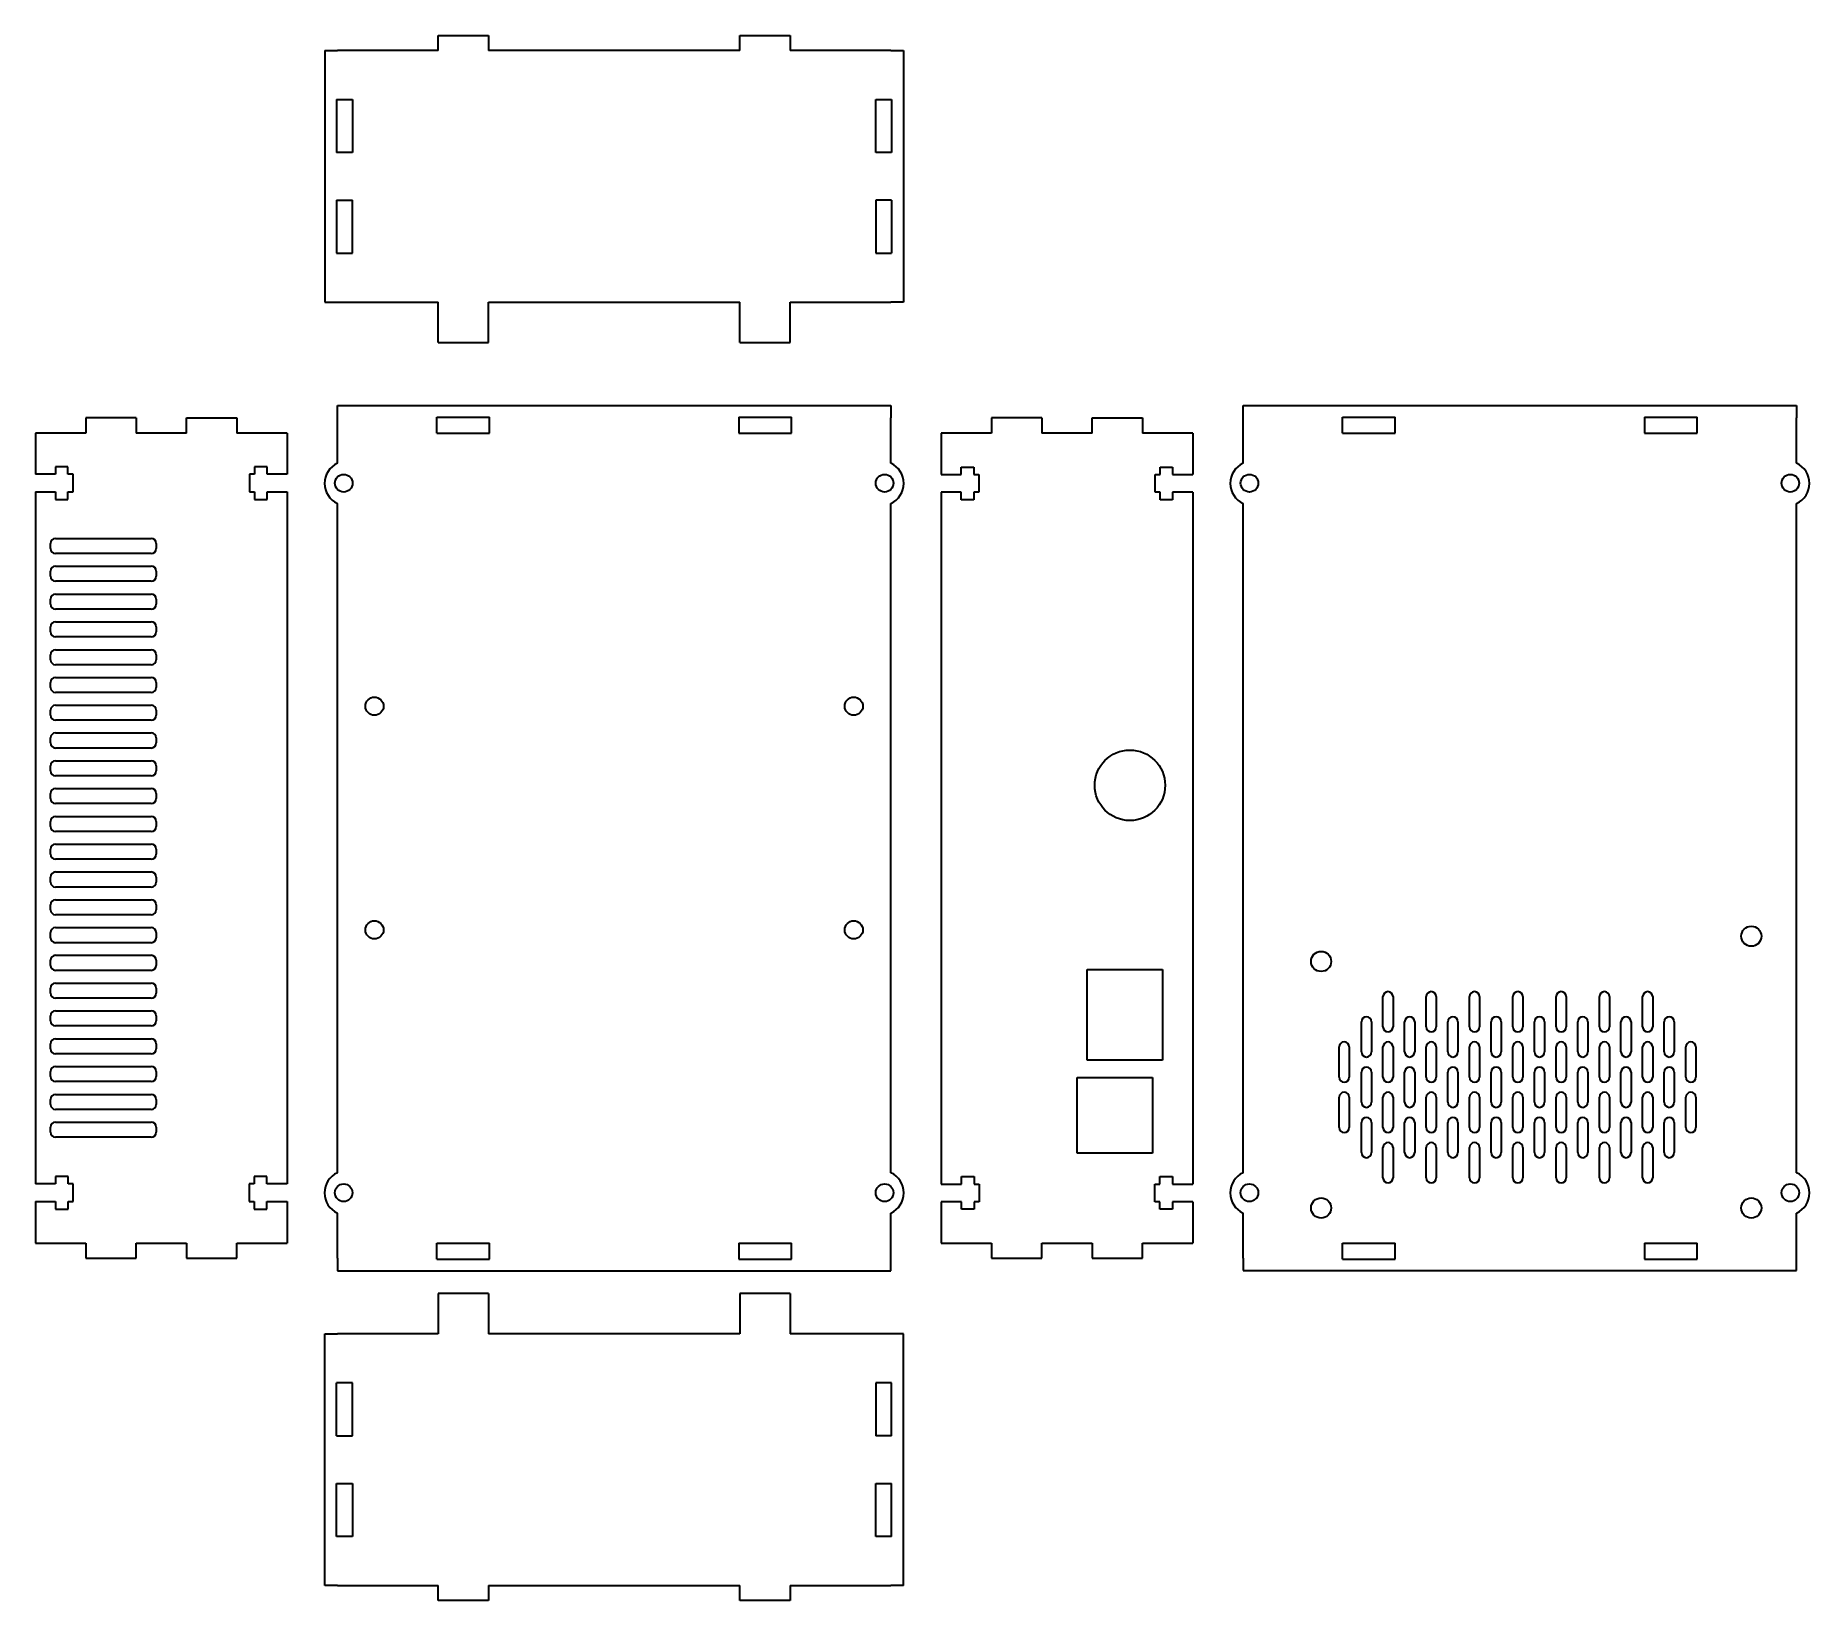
# Model space of a CAD drawing. Header units: millimetres. Extents: x -60 to 293, y -68 to 243.
import ezdxf

# ---------------------------------------------------------------- set-up
doc = ezdxf.new("R2010")
doc.units = ezdxf.units.MM
doc.layers.add('Enclosure Cut', color=2, linetype='Continuous', lineweight=30, true_color=0xffff00)

msp = doc.modelspace()

# ---------------------------------------------------------------- linework, layer by layer
at = {"layer": 'Enclosure Cut'}
for p, q in [((-2.5, 240), (0, 240)), ((-2.5, 240), (-2.5, 190)), ((20, 240), (0, 240)), ((20, 240), (20, 243)), ((20, 243), (30, 243)), ((30, 243), (30, 240)), ((80, 240), (30, 240)), ((80, 240), (80, 243)), ((80, 243), (90, 243)), ((90, 243), (90, 240)), ((110, 240), (90, 240)), ((110, 240), (112.5, 240)), ((112.5, 240), (112.5, 190)), ((-0.15, 230.25), (3, 230.25)), ((-0.15, 230.25), (-0.15, 219.75)), ((3, 230.25), (3, 219.75)), ((107, 219.75), (107, 230.25)), ((107, 230.25), (110.15, 230.25)), ((110.15, 230.25), (110.15, 219.75)), ((3, 219.75), (-0.15, 219.75)), ((-0.15, 219.75), (-0.15, 219.75)), ((110.15, 219.75), (107, 219.75)), ((-0.15, 210.25), (3, 210.25)), ((-0.15, 210.25), (-0.15, 199.75)), ((3, 199.75), (3, 210.25)), ((110.15, 210.25), (107, 210.25)), ((107, 210.25), (107, 199.75)), ((110.15, 210.25), (110.15, 199.75)), ((-0.15, 199.75), (3, 199.75)), ((107, 199.75), (110.15, 199.75)), ((110.15, 199.75), (110.15, 199.75)), ((-2.5, 190), (0, 190)), ((0, 190), (20, 190)), ((0, 190), (0, 190)), ((9, 190), (9, 190)), ((20, 190), (20, 190)), ((20, 182), (20, 190)), ((30, 190), (80, 190)), ((30, 182), (30, 190)), ((80, 182), (80, 190)), ((90, 190), (110, 190)), ((90, 182), (90, 190)), ((110, 190), (110, 190)), ((112.5, 190), (110, 190)), ((20, 182), (30, 182)), ((80, 182), (90, 182)), ((0, 168.5), (0, 169.5)), ((0, 169.5), (110, 169.5)), ((110, 169.5), (110, 167)), ((180, 168.5), (180, 169.5)), ((180, 169.5), (290, 169.5)), ((290, 169.5), (290, 167)), ((-40, 167), (-50, 167)), ((-50, 167), (-50, 164)), ((-40, 167), (-40, 164)), ((-30, 164), (-30, 167)), ((-30, 167), (-20, 167)), ((-20, 167), (-20, 164)), ((0, 167), (0, 169)), ((0, 158), (0, 167)), ((19.75, 167.15), (30.25, 167.15)), ((19.75, 164), (19.75, 167.15)), ((30.25, 164), (30.25, 167.15)), ((79.75, 167.15), (79.75, 164)), ((79.75, 167.15), (90.25, 167.15)), ((90.25, 164), (90.25, 167.15)), ((110, 158), (110, 167)), ((140, 167), (130, 167)), ((130, 167), (130, 164)), ((140, 167), (140, 164)), ((150, 164), (150, 167)), ((150, 167), (160, 167)), ((160, 167), (160, 164)), ((180, 167), (180, 169)), ((180, 158), (180, 167)), ((199.75, 167.15), (210.25, 167.15)), ((199.75, 164), (199.75, 167.15)), ((210.25, 164), (210.25, 167.15)), ((259.75, 167.15), (259.75, 164)), ((259.75, 167.15), (270.25, 167.15)), ((270.25, 164), (270.25, 167.15)), ((290, 158), (290, 167)), ((-60, 164), (-60, 155.81)), ((-50, 164), (-60, 164)), ((-30, 164), (-40, 164)), ((-10, 164), (-20, 164)), ((-10, 164), (-10, 155.81)), ((-10, 164), (-10, 164)), ((19.75, 164), (30.25, 164)), ((79.75, 164), (90.25, 164)), ((120, 164), (120, 155.75)), ((130, 164), (120, 164)), ((150, 164), (140, 164)), ((170, 164), (160, 164)), ((170, 164), (170, 155.75)), ((199.75, 164), (210.25, 164)), ((259.75, 164), (270.25, 164)), ((-56.04, 155.81), (-60, 155.81)), ((-53.54, 157.31), (-56.04, 157.31)), ((-56.04, 157.31), (-56.04, 155.81)), ((-53.54, 155.81), (-53.54, 157.31)), ((-52.54, 155.81), (-53.54, 155.81)), ((-52.54, 152.31), (-52.54, 155.81)), ((-16.48, 155.81), (-17.48, 155.81)), ((-17.48, 155.81), (-17.48, 152.31)), ((-13.98, 157.31), (-16.48, 157.31)), ((-16.48, 157.31), (-16.48, 155.81)), ((-13.98, 155.81), (-13.98, 157.31)), ((-10, 155.81), (-13.98, 155.81)), ((120, 155.75), (124, 155.75)), ((124, 155.75), (124, 157.25)), ((124, 157.25), (126.5, 157.25)), ((126.5, 157.25), (126.5, 155.75)), ((126.5, 155.75), (127.5, 155.75)), ((127.5, 155.75), (127.5, 152.25)), ((162.5, 152.25), (162.5, 155.75)), ((162.5, 155.75), (163.5, 155.75)), ((163.5, 155.75), (163.5, 157.25)), ((163.5, 157.25), (166, 157.25)), ((166, 157.25), (166, 155.75)), ((166, 155.75), (170, 155.75)), ((-60, 152.31), (-60, 14.78)), ((-60, 152.31), (-56.04, 152.31)), ((-56.04, 152.31), (-56.04, 150.81)), ((-53.54, 150.81), (-53.54, 152.31)), ((-53.54, 152.31), (-52.54, 152.31)), ((-17.48, 152.31), (-16.48, 152.31)), ((-16.48, 152.31), (-16.48, 150.81)), ((-13.98, 150.81), (-13.98, 152.31)), ((-13.98, 152.31), (-10, 152.31)), ((-10, 152.31), (-10, 14.78)), ((120, 152.25), (120, 14.74)), ((124, 152.25), (120, 152.25)), ((124, 150.75), (124, 152.25)), ((127.5, 152.25), (126.5, 152.25)), ((126.5, 152.25), (126.5, 150.75)), ((163.5, 152.25), (162.5, 152.25)), ((163.5, 150.75), (163.5, 152.25)), ((170, 152.25), (166, 152.25)), ((166, 152.25), (166, 150.75)), ((170, 152.25), (170, 14.74)), ((-56.04, 150.81), (-53.54, 150.81)), ((-16.48, 150.81), (-13.98, 150.81)), ((0, 17), (0, 150)), ((110, 17), (110, 150)), ((126.5, 150.75), (124, 150.75)), ((166, 150.75), (163.5, 150.75)), ((180, 17), (180, 150)), ((290, 17), (290, 150)), ((-57, 141.05), (-57, 142.05)), ((-56, 143.05), (-37, 143.05)), ((-36, 142.05), (-36, 141.05)), ((-37, 140.05), (-56, 140.05)), ((-56, 137.55), (-37, 137.55)), ((-57, 135.55), (-57, 136.55)), ((-37, 134.55), (-56, 134.55)), ((-36, 136.55), (-36, 135.55)), ((-57, 130), (-57, 131)), ((-56, 132), (-37, 132)), ((-36, 131), (-36, 130)), ((-37, 129), (-56, 129)), ((-57, 124.5), (-57, 125.5)), ((-56, 126.5), (-37, 126.5)), ((-37, 123.5), (-56, 123.5)), ((-36, 125.5), (-36, 124.5)), ((-57, 118.95), (-57, 119.95)), ((-56, 120.95), (-37, 120.95)), ((-36, 119.95), (-36, 118.95)), ((-37, 117.95), (-56, 117.95)), ((-57, 113.45), (-57, 114.45)), ((-56, 115.45), (-37, 115.45)), ((-36, 114.45), (-36, 113.45)), ((-37, 112.45), (-56, 112.45)), ((-56, 109.91), (-37, 109.91)), ((-57, 107.91), (-57, 108.91)), ((-37, 106.91), (-56, 106.91)), ((-36, 108.91), (-36, 107.91)), ((-57, 102.41), (-57, 103.41)), ((-56, 104.41), (-37, 104.41)), ((-36, 103.41), (-36, 102.41)), ((-37, 101.41), (-56, 101.41)), ((-56, 98.86), (-37, 98.86)), ((-57, 96.86), (-57, 97.86)), ((-37, 95.86), (-56, 95.86)), ((-36, 97.86), (-36, 96.86)), ((-57, 91.36), (-57, 92.36)), ((-56, 93.36), (-37, 93.36)), ((-36, 92.36), (-36, 91.36)), ((-37, 90.36), (-56, 90.36)), ((-57, 85.82), (-57, 86.82)), ((-56, 87.82), (-37, 87.82)), ((-37, 84.82), (-56, 84.82)), ((-36, 86.82), (-36, 85.82)), ((-57, 80.32), (-57, 81.32)), ((-56, 82.32), (-37, 82.32)), ((-36, 81.32), (-36, 80.32)), ((-37, 79.32), (-56, 79.32)), ((-57, 74.77), (-57, 75.77)), ((-56, 76.77), (-37, 76.77)), ((-36, 75.77), (-36, 74.77)), ((-37, 73.77), (-56, 73.77)), ((-56, 71.27), (-37, 71.27)), ((-57, 69.27), (-57, 70.27)), ((-37, 68.27), (-56, 68.27)), ((-36, 70.27), (-36, 69.27)), ((-57, 63.72), (-57, 64.72)), ((-56, 65.72), (-37, 65.72)), ((-36, 64.72), (-36, 63.72)), ((-37, 62.72), (-56, 62.72)), ((-56, 60.22), (-37, 60.22)), ((-57, 58.22), (-57, 59.22)), ((-37, 57.22), (-56, 57.22)), ((-36, 59.22), (-36, 58.22)), ((149, 57.38), (164, 57.38)), ((149, 57.38), (164, 57.38)), ((149, 39.38), (149, 57.38)), ((164, 57.38), (164, 39.38)), ((164, 57.38), (164, 39.38)), ((-57, 52.68), (-57, 53.68)), ((-56, 54.68), (-37, 54.68)), ((-36, 53.68), (-36, 52.68)), ((208.8, 53), (208.8, 53)), ((217.4, 53), (217.4, 53)), ((226, 53), (226, 53)), ((234.6, 53), (234.6, 53)), ((243.2, 53), (243.2, 53)), ((251.8, 53), (251.8, 53)), ((260.4, 53), (260.4, 53)), ((-37, 51.68), (-56, 51.68)), ((207.8, 46), (207.8, 52)), ((209.8, 52), (209.8, 46)), ((216.4, 46), (216.4, 52)), ((218.4, 52), (218.4, 46)), ((225, 46), (225, 52)), ((227, 52), (227, 46)), ((233.6, 46), (233.6, 52)), ((235.6, 52), (235.6, 46)), ((242.2, 46), (242.2, 52)), ((244.2, 52), (244.2, 46)), ((250.8, 46), (250.8, 52)), ((252.8, 52), (252.8, 46)), ((259.4, 46), (259.4, 52)), ((261.4, 52), (261.4, 46)), ((-57, 47.18), (-57, 48.18)), ((-56, 49.18), (-37, 49.18)), ((-37, 46.18), (-56, 46.18)), ((-36, 48.18), (-36, 47.18)), ((203.5, 41), (203.5, 47)), ((204.5, 48), (204.5, 48)), ((205.5, 47), (205.5, 41)), ((212.1, 41), (212.1, 47)), ((213.1, 48), (213.1, 48)), ((214.1, 47), (214.1, 41)), ((220.7, 41), (220.7, 47)), ((221.7, 48), (221.7, 48)), ((222.7, 47), (222.7, 41)), ((229.3, 41), (229.3, 47)), ((230.3, 48), (230.3, 48)), ((231.3, 47), (231.3, 41)), ((237.9, 41), (237.9, 47)), ((238.9, 48), (238.9, 48)), ((239.9, 47), (239.9, 41)), ((246.5, 41), (246.5, 47)), ((247.5, 48), (247.5, 48)), ((248.5, 47), (248.5, 41)), ((255.1, 41), (255.1, 47)), ((256.1, 48), (256.1, 48)), ((257.1, 47), (257.1, 41)), ((263.7, 41), (263.7, 47)), ((264.7, 48), (264.7, 48)), ((265.7, 47), (265.7, 41)), ((-57, 41.63), (-57, 42.63)), ((-56, 43.63), (-37, 43.63)), ((-36, 42.63), (-36, 41.63)), ((200.1, 43), (200.1, 43)), ((208.8, 45), (208.8, 45)), ((208.8, 43), (208.8, 43)), ((217.4, 45), (217.4, 45)), ((217.4, 43), (217.4, 43)), ((226, 45), (226, 45)), ((226, 43), (226, 43)), ((234.6, 45), (234.6, 45)), ((234.6, 43), (234.6, 43)), ((243.2, 45), (243.2, 45)), ((243.2, 43), (243.2, 43)), ((251.8, 45), (251.8, 45)), ((251.8, 43), (251.8, 43)), ((260.4, 45), (260.4, 45)), ((260.4, 43), (260.4, 43)), ((269, 43), (269, 43)), ((-37, 40.63), (-56, 40.63)), ((164, 39.38), (149, 39.38)), ((164, 39.38), (149, 39.38)), ((199.1, 36), (199.1, 42)), ((201.1, 42), (201.1, 36)), ((204.5, 40), (204.5, 40)), ((207.8, 36), (207.8, 42)), ((209.8, 42), (209.8, 36)), ((213.1, 40), (213.1, 40)), ((216.4, 36), (216.4, 42)), ((218.4, 42), (218.4, 36)), ((221.7, 40), (221.7, 40)), ((225, 36), (225, 42)), ((227, 42), (227, 36)), ((230.3, 40), (230.3, 40)), ((233.6, 36), (233.6, 42)), ((235.6, 42), (235.6, 36)), ((238.9, 40), (238.9, 40)), ((242.2, 36), (242.2, 42)), ((244.2, 42), (244.2, 36)), ((247.5, 40), (247.5, 40)), ((250.8, 36), (250.8, 42)), ((252.8, 42), (252.8, 36)), ((256.1, 40), (256.1, 40)), ((259.4, 36), (259.4, 42)), ((261.4, 42), (261.4, 36)), ((264.7, 40), (264.7, 40)), ((268, 36), (268, 42)), ((270, 42), (270, 36)), ((-57, 36.13), (-57, 37.13)), ((-56, 38.13), (-37, 38.13)), ((-36, 37.13), (-36, 36.13)), ((147, 20.91), (147, 35.91)), ((147, 35.91), (162, 35.91)), ((162, 35.91), (162, 20.91)), ((203.5, 31), (203.5, 37)), ((204.5, 38), (204.5, 38)), ((205.5, 37), (205.5, 31)), ((212.1, 31), (212.1, 37)), ((213.1, 38), (213.1, 38)), ((214.1, 37), (214.1, 31)), ((220.7, 31), (220.7, 37)), ((221.7, 38), (221.7, 38)), ((222.7, 37), (222.7, 31)), ((229.3, 31), (229.3, 37)), ((230.3, 38), (230.3, 38)), ((231.3, 37), (231.3, 31)), ((237.9, 31), (237.9, 37)), ((238.9, 38), (238.9, 38)), ((239.9, 37), (239.9, 31)), ((246.5, 31), (246.5, 37)), ((247.5, 38), (247.5, 38)), ((248.5, 37), (248.5, 31)), ((255.1, 31), (255.1, 37)), ((256.1, 38), (256.1, 38)), ((257.1, 37), (257.1, 31)), ((263.7, 31), (263.7, 37)), ((264.7, 38), (264.7, 38)), ((265.7, 37), (265.7, 31)), ((-37, 35.13), (-56, 35.13)), ((-56, 32.58), (-37, 32.58)), ((199.1, 26), (199.1, 32)), ((200.1, 35), (200.1, 35)), ((200.1, 33), (200.1, 33)), ((201.1, 32), (201.1, 26)), ((207.8, 26), (207.8, 32)), ((208.8, 35), (208.8, 35)), ((208.8, 33), (208.8, 33)), ((209.8, 32), (209.8, 26)), ((216.4, 26), (216.4, 32)), ((217.4, 35), (217.4, 35)), ((217.4, 33), (217.4, 33)), ((218.4, 32), (218.4, 26)), ((225, 26), (225, 32)), ((226, 35), (226, 35)), ((226, 33), (226, 33)), ((227, 32), (227, 26)), ((233.6, 26), (233.6, 32)), ((234.6, 35), (234.6, 35)), ((234.6, 33), (234.6, 33)), ((235.6, 32), (235.6, 26)), ((242.2, 26), (242.2, 32)), ((243.2, 35), (243.2, 35)), ((243.2, 33), (243.2, 33)), ((244.2, 32), (244.2, 26)), ((250.8, 26), (250.8, 32)), ((251.8, 35), (251.8, 35)), ((251.8, 33), (251.8, 33)), ((252.8, 32), (252.8, 26)), ((259.4, 26), (259.4, 32)), ((260.4, 35), (260.4, 35)), ((260.4, 33), (260.4, 33)), ((261.4, 32), (261.4, 26)), ((268, 26), (268, 32)), ((269, 35), (269, 35)), ((269, 33), (269, 33)), ((270, 32), (270, 26)), ((-57, 30.58), (-57, 31.58)), ((-37, 29.58), (-56, 29.58)), ((-36, 31.58), (-36, 30.58)), ((204.5, 30), (204.5, 30)), ((213.1, 30), (213.1, 30)), ((221.7, 30), (221.7, 30)), ((230.3, 30), (230.3, 30)), ((238.9, 30), (238.9, 30)), ((247.5, 30), (247.5, 30)), ((256.1, 30), (256.1, 30)), ((264.7, 30), (264.7, 30)), ((-57, 25.08), (-57, 26.08)), ((-56, 27.08), (-37, 27.08)), ((-36, 26.08), (-36, 25.08)), ((200.1, 25), (200.1, 25)), ((203.5, 21), (203.5, 27)), ((204.5, 28), (204.5, 28)), ((205.5, 27), (205.5, 21)), ((208.8, 25), (208.8, 25)), ((212.1, 21), (212.1, 27)), ((213.1, 28), (213.1, 28)), ((214.1, 27), (214.1, 21)), ((217.4, 25), (217.4, 25)), ((220.7, 21), (220.7, 27)), ((221.7, 28), (221.7, 28)), ((222.7, 27), (222.7, 21)), ((226, 25), (226, 25)), ((229.3, 21), (229.3, 27)), ((230.3, 28), (230.3, 28)), ((231.3, 27), (231.3, 21)), ((234.6, 25), (234.6, 25)), ((237.9, 21), (237.9, 27)), ((238.9, 28), (238.9, 28)), ((239.9, 27), (239.9, 21)), ((243.2, 25), (243.2, 25)), ((246.5, 21), (246.5, 27)), ((247.5, 28), (247.5, 28)), ((248.5, 27), (248.5, 21)), ((251.8, 25), (251.8, 25)), ((255.1, 21), (255.1, 27)), ((256.1, 28), (256.1, 28)), ((257.1, 27), (257.1, 21)), ((260.4, 25), (260.4, 25)), ((263.7, 21), (263.7, 27)), ((264.7, 28), (264.7, 28)), ((265.7, 27), (265.7, 21)), ((269, 25), (269, 25)), ((-37, 24.08), (-56, 24.08)), ((207.8, 16), (207.8, 22)), ((208.8, 23), (208.8, 23)), ((209.8, 22), (209.8, 16)), ((216.4, 16), (216.4, 22)), ((217.4, 23), (217.4, 23)), ((218.4, 22), (218.4, 16)), ((225, 16), (225, 22)), ((226, 23), (226, 23)), ((227, 22), (227, 16)), ((233.6, 16), (233.6, 22)), ((234.6, 23), (234.6, 23)), ((235.6, 22), (235.6, 16)), ((242.2, 16), (242.2, 22)), ((243.2, 23), (243.2, 23)), ((244.2, 22), (244.2, 16)), ((250.8, 16), (250.8, 22)), ((251.8, 23), (251.8, 23)), ((252.8, 22), (252.8, 16)), ((259.4, 16), (259.4, 22)), ((260.4, 23), (260.4, 23)), ((261.4, 22), (261.4, 16)), ((162, 20.91), (147, 20.91)), ((204.5, 20), (204.5, 20)), ((213.1, 20), (213.1, 20)), ((221.7, 20), (221.7, 20)), ((230.3, 20), (230.3, 20)), ((238.9, 20), (238.9, 20)), ((247.5, 20), (247.5, 20)), ((256.1, 20), (256.1, 20)), ((264.7, 20), (264.7, 20)), ((-55.99, 14.78), (-60, 14.78)), ((-53.49, 16.28), (-55.99, 16.28)), ((-55.99, 16.28), (-55.99, 14.78)), ((-53.49, 14.78), (-53.49, 16.28)), ((-52.49, 14.78), (-53.49, 14.78)), ((-52.49, 11.28), (-52.49, 14.78)), ((-16.52, 14.78), (-17.52, 14.78)), ((-17.52, 14.78), (-17.52, 11.28)), ((-14.02, 16.28), (-16.52, 16.28)), ((-16.52, 16.28), (-16.52, 14.78)), ((-14.02, 14.78), (-14.02, 16.28)), ((-10, 14.78), (-14.02, 14.78)), ((120, 14.74), (124.02, 14.74)), ((124.02, 14.74), (124.02, 16.24)), ((124.02, 16.24), (126.52, 16.24)), ((126.52, 16.24), (126.52, 14.74)), ((126.52, 14.74), (127.52, 14.74)), ((127.52, 14.74), (127.52, 11.24)), ((162.45, 11.24), (162.45, 14.74)), ((162.45, 14.74), (163.45, 14.74)), ((163.45, 14.74), (163.45, 16.24)), ((163.45, 16.24), (165.95, 16.24)), ((165.95, 16.24), (165.95, 14.74)), ((165.95, 14.74), (170, 14.74)), ((208.8, 15), (208.8, 15)), ((217.4, 15), (217.4, 15)), ((226, 15), (226, 15)), ((234.6, 15), (234.6, 15)), ((243.2, 15), (243.2, 15)), ((251.8, 15), (251.8, 15)), ((260.4, 15), (260.4, 15)), ((-60, 11.28), (-60, 3)), ((-60, 11.28), (-55.99, 11.28)), ((-55.99, 11.28), (-55.99, 9.78)), ((-53.49, 9.78), (-53.49, 11.28)), ((-53.49, 11.28), (-52.49, 11.28)), ((-17.52, 11.28), (-16.52, 11.28)), ((-16.52, 11.28), (-16.52, 9.78)), ((-14.02, 9.78), (-14.02, 11.28)), ((-14.02, 11.28), (-10, 11.28)), ((-10, 11.28), (-10, 3)), ((120, 11.24), (120, 3)), ((124.02, 11.24), (120, 11.24)), ((124.02, 9.74), (124.02, 11.24)), ((127.52, 11.24), (126.52, 11.24)), ((126.52, 11.24), (126.52, 9.74)), ((163.45, 11.24), (162.45, 11.24)), ((163.45, 9.74), (163.45, 11.24)), ((170, 11.24), (165.95, 11.24)), ((165.95, 11.24), (165.95, 9.74)), ((170, 11.24), (170, 3)), ((-55.99, 9.78), (-53.49, 9.78)), ((-16.52, 9.78), (-14.02, 9.78)), ((0, 0), (0, 9)), ((110, 0), (110, 9)), ((126.52, 9.74), (124.02, 9.74)), ((165.95, 9.74), (163.45, 9.74)), ((180, 0), (180, 9)), ((290, 0), (290, 9)), ((-60, 3), (-50, 3)), ((-50, 3), (-50, 0)), ((-50, 0), (-40, 0)), ((-40, 0), (-40, 3)), ((-40, 3), (-30, 3)), ((-30, 3), (-30, 0)), ((-30, 0), (-20, 0)), ((-20, 3), (-10, 3)), ((-20, 0), (-20, 3)), ((0, 0), (0, -2.5)), ((19.75, -0.15), (19.75, 3)), ((19.75, 3), (30.25, 3)), ((30.25, -0.15), (30.25, 3)), ((79.75, 3), (79.75, -0.15)), ((79.75, 3), (90.25, 3)), ((90.25, -0.15), (90.25, 3)), ((110, -2.5), (110, 0)), ((120, 3), (130, 3)), ((130, 3), (130, 0)), ((130, 0), (140, 0)), ((140, 0), (140, 3)), ((140, 3), (150, 3)), ((150, 3), (150, 0)), ((150, 0), (160, 0)), ((160, 3), (170, 3)), ((160, 0), (160, 3)), ((180, 0), (180, -2.4)), ((199.75, -0.15), (199.75, 3)), ((199.75, 3), (210.25, 3)), ((210.25, -0.15), (210.25, 3)), ((259.75, 3), (259.75, -0.15)), ((259.75, 3), (270.25, 3)), ((270.25, -0.15), (270.25, 3)), ((290, -2.4), (290, 0)), ((0, -2.5), (110, -2.5)), ((19.75, -0.15), (30.25, -0.15)), ((79.75, -0.15), (90.25, -0.15)), ((180, -2.4), (290, -2.4)), ((199.75, -0.15), (210.25, -0.15)), ((259.75, -0.15), (270.25, -0.15)), ((30, -7), (20, -7)), ((20, -7), (20, -15)), ((30, -7), (30, -15)), ((90, -7), (80, -7)), ((80, -7), (80, -15)), ((90, -7), (90, -15)), ((-2.5, -65), (-2.5, -15)), ((-2.5, -15), (0, -15)), ((20, -15), (0, -15)), ((0, -15), (0, -15)), ((80, -15), (30, -15)), ((110, -15), (90, -15)), ((90, -15), (90, -15)), ((101, -15), (101, -15)), ((110, -15), (110, -15)), ((112.5, -15), (110, -15)), ((112.5, -65), (112.5, -15)), ((3, -24.75), (-0.15, -24.75)), ((-0.15, -24.75), (-0.15, -24.75)), ((-0.15, -35.25), (-0.15, -24.75)), ((3, -35.25), (3, -24.75)), ((110.15, -24.75), (107, -24.75)), ((107, -24.75), (107, -35.25)), ((110.15, -35.25), (110.15, -24.75)), ((-0.15, -35.25), (3, -35.25)), ((110.15, -35.25), (107, -35.25)), ((-0.15, -44.75), (3, -44.75)), ((-0.15, -55.25), (-0.15, -44.75)), ((3, -44.75), (3, -55.25)), ((107, -44.75), (110.15, -44.75)), ((107, -55.25), (107, -44.75)), ((110.15, -44.75), (110.15, -44.75)), ((110.15, -55.25), (110.15, -44.75)), ((3, -55.25), (-0.15, -55.25)), ((110.15, -55.25), (107, -55.25)), ((0, -65), (-2.5, -65)), ((0, -65), (20, -65)), ((20, -68), (20, -65)), ((30, -65), (80, -65)), ((30, -65), (30, -68)), ((80, -68), (80, -65)), ((90, -65), (110, -65)), ((90, -65), (90, -68)), ((112.5, -65), (110, -65)), ((30, -68), (20, -68)), ((90, -68), (80, -68))]:
    msp.add_line(p, q, dxfattribs=at)
for centre, radius in [((1.26, 154.03), 1.75), ((108.75, 154.03), 1.75), ((181.26, 154.03), 1.75), ((288.75, 154.03), 1.75), ((7.37, 109.72), 1.8), ((102.63, 109.72), 1.8), ((157.5, 94), 7), ((7.37, 65.27), 1.8), ((102.63, 65.27), 1.8), ((281, 64), 2), ((195.5, 59), 2), ((1.25, 13.03), 1.75), ((108.75, 13.03), 1.75), ((181.25, 13.03), 1.75), ((288.75, 13.03), 1.75), ((195.5, 10), 2), ((281, 10), 2)]:
    msp.add_circle(centre, radius, dxfattribs=at)
for centre, radius, start, end in [((1.85, 154), 4.41, 114.8203, 245.1797), ((108.17, 154), 4.4, 294.6243, 65.3757), ((181.85, 154), 4.41, 114.8203, 245.1797), ((288.17, 154), 4.4, 294.6243, 65.3757), ((-56, 142.05), 1, 90, 180), ((-56, 141.05), 1, 180, 270), ((-37, 142.05), 1, 0, 90), ((-37, 141.05), 1, 270, 0), ((-56, 136.55), 1, 90, 180), ((-37, 136.55), 1, 0, 90), ((-56, 135.55), 1, 180, 270), ((-37, 135.55), 1, 270, 0), ((-56, 131), 1, 90, 180), ((-37, 131), 1, 0, 90), ((-56, 130), 1, 180, 270), ((-37, 130), 1, 270, 0), ((-56, 125.5), 1, 90, 180), ((-56, 124.5), 1, 180, 270), ((-37, 125.5), 1, 0, 90), ((-37, 124.5), 1, 270, 0), ((-56, 119.95), 1, 90, 180), ((-37, 119.95), 1, 0, 90), ((-56, 118.95), 1, 180, 270), ((-37, 118.95), 1, 270, 0), ((-56, 114.45), 1, 90, 180), ((-56, 113.45), 1, 180, 270), ((-37, 114.45), 1, 0, 90), ((-37, 113.45), 1, 270, 0), ((-56, 108.91), 1, 90, 180), ((-37, 108.91), 1, 0, 90), ((-56, 107.91), 1, 180, 270), ((-37, 107.91), 1, 270, 0), ((-56, 103.41), 1, 90, 180), ((-56, 102.41), 1, 180, 270), ((-37, 103.41), 1, 0, 90), ((-37, 102.41), 1, 270, 0), ((-56, 97.86), 1, 90, 180), ((-37, 97.86), 1, 0, 90), ((-56, 96.86), 1, 180, 270), ((-37, 96.86), 1, 270, 0), ((-56, 92.36), 1, 90, 180), ((-37, 92.36), 1, 0, 90), ((-56, 91.36), 1, 180, 270), ((-37, 91.36), 1, 270, 0), ((-56, 86.82), 1, 90, 180), ((-56, 85.82), 1, 180, 270), ((-37, 86.82), 1, 0, 90), ((-37, 85.82), 1, 270, 0), ((-56, 81.32), 1, 90, 180), ((-37, 81.32), 1, 0, 90), ((-56, 80.32), 1, 180, 270), ((-37, 80.32), 1, 270, 0), ((-56, 75.77), 1, 90, 180), ((-56, 74.77), 1, 180, 270), ((-37, 75.77), 1, 0, 90), ((-37, 74.77), 1, 270, 0), ((-56, 70.27), 1, 90, 180), ((-37, 70.27), 1, 0, 90), ((-56, 69.27), 1, 180, 270), ((-37, 69.27), 1, 270, 0), ((-56, 64.72), 1, 90, 180), ((-56, 63.72), 1, 180, 270), ((-37, 64.72), 1, 0, 90), ((-37, 63.72), 1, 270, 0), ((-56, 59.22), 1, 90, 180), ((-37, 59.22), 1, 0, 90), ((-56, 58.22), 1, 180, 270), ((-37, 58.22), 1, 270, 0), ((-56, 53.68), 1, 90, 180), ((-37, 53.68), 1, 0, 90), ((208.8, 52), 1, 90, 180), ((208.8, 52), 1, 0, 90), ((217.4, 52), 1, 90, 180), ((217.4, 52), 1, 0, 90), ((226, 52), 1, 90, 180), ((226, 52), 1, 0, 90), ((234.6, 52), 1, 90, 180), ((234.6, 52), 1, 0, 90), ((243.2, 52), 1, 90, 180), ((243.2, 52), 1, 0, 90), ((251.8, 52), 1, 90, 180), ((251.8, 52), 1, 0, 90), ((260.4, 52), 1, 90, 180), ((260.4, 52), 1, 0, 90), ((-56, 52.68), 1, 180, 270), ((-37, 52.68), 1, 270, 0), ((-56, 48.18), 1, 90, 180), ((-56, 47.18), 1, 180, 270), ((-37, 48.18), 1, 0, 90), ((-37, 47.18), 1, 270, 0), ((204.5, 47), 1, 90, 180), ((204.5, 47), 1, 0, 90), ((208.8, 46), 1, 180, 270), ((208.8, 46), 1, 270, 0), ((213.1, 47), 1, 90, 180), ((213.1, 47), 1, 0, 90), ((217.4, 46), 1, 180, 270), ((217.4, 46), 1, 270, 0), ((221.7, 47), 1, 90, 180), ((221.7, 47), 1, 0, 90), ((226, 46), 1, 180, 270), ((226, 46), 1, 270, 0), ((230.3, 47), 1, 90, 180), ((230.3, 47), 1, 0, 90), ((234.6, 46), 1, 180, 270), ((234.6, 46), 1, 270, 0), ((238.9, 47), 1, 90, 180), ((238.9, 47), 1, 0, 90), ((243.2, 46), 1, 180, 270), ((243.2, 46), 1, 270, 0), ((247.5, 47), 1, 90, 180), ((247.5, 47), 1, 0, 90), ((251.8, 46), 1, 180, 270), ((251.8, 46), 1, 270, 0), ((256.1, 47), 1, 90, 180), ((256.1, 47), 1, 0, 90), ((260.4, 46), 1, 180, 270), ((260.4, 46), 1, 270, 0), ((264.7, 47), 1, 90, 180), ((264.7, 47), 1, 0, 90), ((-56, 42.63), 1, 90, 180), ((-37, 42.63), 1, 0, 90), ((200.1, 42), 1, 90, 180), ((200.1, 42), 1, 0, 90), ((208.8, 42), 1, 90, 180), ((208.8, 42), 1, 0, 90), ((217.4, 42), 1, 90, 180), ((217.4, 42), 1, 0, 90), ((226, 42), 1, 90, 180), ((226, 42), 1, 0, 90), ((234.6, 42), 1, 90, 180), ((234.6, 42), 1, 0, 90), ((243.2, 42), 1, 90, 180), ((243.2, 42), 1, 0, 90), ((251.8, 42), 1, 90, 180), ((251.8, 42), 1, 0, 90), ((260.4, 42), 1, 90, 180), ((260.4, 42), 1, 0, 90), ((269, 42), 1, 90, 180), ((269, 42), 1, 0, 90), ((-56, 41.63), 1, 180, 270), ((-37, 41.63), 1, 270, 0), ((204.5, 41), 1, 180, 270), ((204.5, 41), 1, 270, 0), ((213.1, 41), 1, 180, 270), ((213.1, 41), 1, 270, 0), ((221.7, 41), 1, 180, 270), ((221.7, 41), 1, 270, 0), ((230.3, 41), 1, 180, 270), ((230.3, 41), 1, 270, 0), ((238.9, 41), 1, 180, 270), ((238.9, 41), 1, 270, 0), ((247.5, 41), 1, 180, 270), ((247.5, 41), 1, 270, 0), ((256.1, 41), 1, 180, 270), ((256.1, 41), 1, 270, 0), ((264.7, 41), 1, 180, 270), ((264.7, 41), 1, 270, 0), ((-56, 37.13), 1, 90, 180), ((-56, 36.13), 1, 180, 270), ((-37, 37.13), 1, 0, 90), ((-37, 36.13), 1, 270, 0), ((200.1, 36), 1, 180, 270), ((200.1, 36), 1, 270, 0), ((204.5, 37), 1, 90, 180), ((204.5, 37), 1, 0, 90), ((208.8, 36), 1, 180, 270), ((208.8, 36), 1, 270, 0), ((213.1, 37), 1, 90, 180), ((213.1, 37), 1, 0, 90), ((217.4, 36), 1, 180, 270), ((217.4, 36), 1, 270, 0), ((221.7, 37), 1, 90, 180), ((221.7, 37), 1, 0, 90), ((226, 36), 1, 180, 270), ((226, 36), 1, 270, 0), ((230.3, 37), 1, 90, 180), ((230.3, 37), 1, 0, 90), ((234.6, 36), 1, 180, 270), ((234.6, 36), 1, 270, 0), ((238.9, 37), 1, 90, 180), ((238.9, 37), 1, 0, 90), ((243.2, 36), 1, 180, 270), ((243.2, 36), 1, 270, 0), ((247.5, 37), 1, 90, 180), ((247.5, 37), 1, 0, 90), ((251.8, 36), 1, 180, 270), ((251.8, 36), 1, 270, 0), ((256.1, 37), 1, 90, 180), ((256.1, 37), 1, 0, 90), ((260.4, 36), 1, 180, 270), ((260.4, 36), 1, 270, 0), ((264.7, 37), 1, 90, 180), ((264.7, 37), 1, 0, 90), ((269, 36), 1, 180, 270), ((269, 36), 1, 270, 0), ((-56, 31.58), 1, 90, 180), ((-37, 31.58), 1, 0, 90), ((200.1, 32), 1, 90, 180), ((200.1, 32), 1, 0, 90), ((208.8, 32), 1, 90, 180), ((208.8, 32), 1, 0, 90), ((217.4, 32), 1, 90, 180), ((217.4, 32), 1, 0, 90), ((226, 32), 1, 90, 180), ((226, 32), 1, 0, 90), ((234.6, 32), 1, 90, 180), ((234.6, 32), 1, 0, 90), ((243.2, 32), 1, 90, 180), ((243.2, 32), 1, 0, 90), ((251.8, 32), 1, 90, 180), ((251.8, 32), 1, 0, 90), ((260.4, 32), 1, 90, 180), ((260.4, 32), 1, 0, 90), ((269, 32), 1, 90, 180), ((269, 32), 1, 0, 90), ((-56, 30.58), 1, 180, 270), ((-37, 30.58), 1, 270, 0), ((204.5, 31), 1, 180, 270), ((204.5, 31), 1, 270, 0), ((213.1, 31), 1, 180, 270), ((213.1, 31), 1, 270, 0), ((221.7, 31), 1, 180, 270), ((221.7, 31), 1, 270, 0), ((230.3, 31), 1, 180, 270), ((230.3, 31), 1, 270, 0), ((238.9, 31), 1, 180, 270), ((238.9, 31), 1, 270, 0), ((247.5, 31), 1, 180, 270), ((247.5, 31), 1, 270, 0), ((256.1, 31), 1, 180, 270), ((256.1, 31), 1, 270, 0), ((264.7, 31), 1, 180, 270), ((264.7, 31), 1, 270, 0), ((-56, 26.08), 1, 90, 180), ((-56, 25.08), 1, 180, 270), ((-37, 26.08), 1, 0, 90), ((-37, 25.08), 1, 270, 0), ((200.1, 26), 1, 180, 270), ((200.1, 26), 1, 270, 0), ((204.5, 27), 1, 90, 180), ((204.5, 27), 1, 0, 90), ((208.8, 26), 1, 180, 270), ((208.8, 26), 1, 270, 0), ((213.1, 27), 1, 90, 180), ((213.1, 27), 1, 0, 90), ((217.4, 26), 1, 180, 270), ((217.4, 26), 1, 270, 0), ((221.7, 27), 1, 90, 180), ((221.7, 27), 1, 0, 90), ((226, 26), 1, 180, 270), ((226, 26), 1, 270, 0), ((230.3, 27), 1, 90, 180), ((230.3, 27), 1, 0, 90), ((234.6, 26), 1, 180, 270), ((234.6, 26), 1, 270, 0), ((238.9, 27), 1, 90, 180), ((238.9, 27), 1, 0, 90), ((243.2, 26), 1, 180, 270), ((243.2, 26), 1, 270, 0), ((247.5, 27), 1, 90, 180), ((247.5, 27), 1, 0, 90), ((251.8, 26), 1, 180, 270), ((251.8, 26), 1, 270, 0), ((256.1, 27), 1, 90, 180), ((256.1, 27), 1, 0, 90), ((260.4, 26), 1, 180, 270), ((260.4, 26), 1, 270, 0), ((264.7, 27), 1, 90, 180), ((264.7, 27), 1, 0, 90), ((269, 26), 1, 180, 270), ((269, 26), 1, 270, 0), ((208.8, 22), 1, 90, 180), ((208.8, 22), 1, 0, 90), ((217.4, 22), 1, 90, 180), ((217.4, 22), 1, 0, 90), ((226, 22), 1, 90, 180), ((226, 22), 1, 0, 90), ((234.6, 22), 1, 90, 180), ((234.6, 22), 1, 0, 90), ((243.2, 22), 1, 90, 180), ((243.2, 22), 1, 0, 90), ((251.8, 22), 1, 90, 180), ((251.8, 22), 1, 0, 90), ((260.4, 22), 1, 90, 180), ((260.4, 22), 1, 0, 90), ((204.5, 21), 1, 180, 270), ((204.5, 21), 1, 270, 0), ((213.1, 21), 1, 180, 270), ((213.1, 21), 1, 270, 0), ((221.7, 21), 1, 180, 270), ((221.7, 21), 1, 270, 0), ((230.3, 21), 1, 180, 270), ((230.3, 21), 1, 270, 0), ((238.9, 21), 1, 180, 270), ((238.9, 21), 1, 270, 0), ((247.5, 21), 1, 180, 270), ((247.5, 21), 1, 270, 0), ((256.1, 21), 1, 180, 270), ((256.1, 21), 1, 270, 0), ((264.7, 21), 1, 180, 270), ((264.7, 21), 1, 270, 0), ((1.83, 13), 4.4, 114.6243, 245.3757), ((108.17, 13), 4.4, 294.6243, 65.3757), ((181.83, 13), 4.4, 114.6243, 245.3757), ((208.8, 16), 1, 180, 270), ((208.8, 16), 1, 270, 0), ((217.4, 16), 1, 180, 270), ((217.4, 16), 1, 270, 0), ((226, 16), 1, 180, 270), ((226, 16), 1, 270, 0), ((234.6, 16), 1, 180, 270), ((234.6, 16), 1, 270, 0), ((243.2, 16), 1, 180, 270), ((243.2, 16), 1, 270, 0), ((251.8, 16), 1, 180, 270), ((251.8, 16), 1, 270, 0), ((260.4, 16), 1, 180, 270), ((260.4, 16), 1, 270, 0), ((288.17, 13), 4.4, 294.6243, 65.3757)]:
    msp.add_arc(centre, radius, start, end, dxfattribs=at)

doc.saveas('drawing.dxf')
